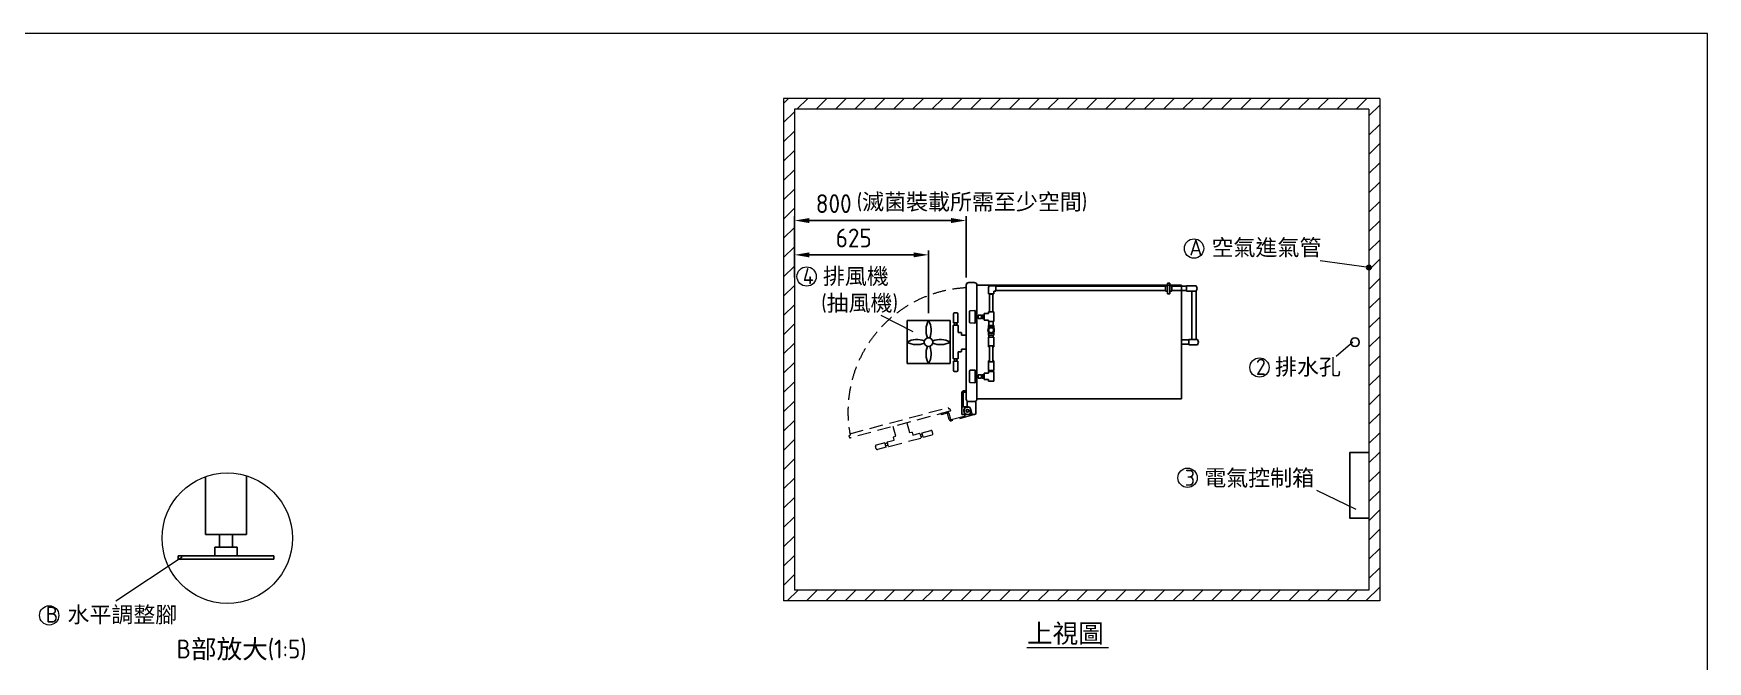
# Model space of a CAD drawing. Header units: millimetres. Extents: x 12914 to 24634, y 52 to 8292.
# Drawn here: x 16838 to 24634, y 5367 to 8292 of the extents above; entities that cross this region are included whole.
import ezdxf

# ---------------------------------------------------------------- set-up
doc = ezdxf.new("R2010")
doc.units = ezdxf.units.MM
doc.linetypes.add('HIDDEN', pattern=[9.525, 6.35, -3.175])
doc.layers.get('0').update_dxf_attribs({"lineweight": 25})
for name, color, linetype, lineweight in [('D', 3, 'Continuous', 13), ('F', 7, 'Continuous', 15), ('H', 2, 'HIDDEN', 15), ('S', 4, 'Continuous', 15)]:
    doc.layers.add(name, color=color, linetype=linetype, lineweight=lineweight)
doc.styles.get("Standard").update_dxf_attribs({"font": 'KAIU.TTF'})
doc.styles.add('STU25', font='isocp2.shx')
doc.dimstyles.new('STU25', dxfattribs={"dimscale": 35, "dimtxt": 2.5, "dimasz": 2, "dimexe": 0.6, "dimexo": 1, "dimgap": 1, "dimtad": 1, "dimdsep": 46, "dimtxsty": 'STU25', "dimcen": 2, "dimazin": 2, "dimtfac": 1, "dimtmove": 0, "dimatfit": 3, "dimfxl": 0, "dimtolj": 1, "dimtzin": 0, "dimarcsym": 0})

# ---------------------------------------------------------------- blocks, each defined once
blk = doc.blocks.new('*D8')
at = {"layer": 'D', "color": 0, "lineweight": -2}
for p, q in [((20381.8, 7155.4), (20381.8, 7441.9)), ((21111.8, 7420.9), (20451.8, 7420.9)), ((21181.8, 7155.4), (21181.8, 7441.9))]:
    blk.add_line(p, q, dxfattribs=at)
at = {"layer": 'D', "color": 0}
for points in [[(20451.8, 7432.6), (20451.8, 7409.2), (20381.8, 7420.9)], [(21111.8, 7409.2), (21111.8, 7432.6), (21181.8, 7420.9)]]:
    blk.add_solid(points, dxfattribs=at)
at = {"layer": 'Defpoints', "color": 0}
for p in [(20381.8, 7420.9), (20381.8, 7120.4), (21181.8, 7120.4)]:
    blk.add_point(p, dxfattribs=at)
at = {"layer": 'D', "color": 0, "insert": (20565, 7499.6), "char_height": 87.5, "attachment_point": 5, "style": 'STU25'}
blk.add_mtext('\\A1;{\\Fisocp2.shx;800}', dxfattribs=at)
blk = doc.blocks.new('*D9')
at = {"layer": 'D', "color": 0, "linetype": 'Continuous', "lineweight": -2}
for p, q in [((20381.8, 7185.4), (20381.8, 7282)), ((20936.8, 7261), (20451.8, 7261)), ((21006.8, 6989.9), (21006.8, 7282))]:
    blk.add_line(p, q, dxfattribs=at)
at = {"layer": 'D', "color": 0}
for points in [[(20451.8, 7272.6), (20451.8, 7249.3), (20381.8, 7261)], [(20936.8, 7249.3), (20936.8, 7272.6), (21006.8, 7261)]]:
    blk.add_solid(points, dxfattribs=at)
at = {"layer": 'Defpoints', "color": 0}
for p in [(20381.8, 7261), (20381.8, 7150.4), (21006.8, 6954.9)]:
    blk.add_point(p, dxfattribs=at)
at = {"layer": 'D', "color": 0, "insert": (20658.1, 7339.7), "char_height": 87.5, "attachment_point": 5, "style": 'STU25'}
blk.add_mtext('\\A1;625', dxfattribs=at)

msp = doc.modelspace()

# ---------------------------------------------------------------- hatches: boundary and pattern name
msp.add_hatch(color=256).paths.add_polyline_path([(23068.327, 7202.018, 1), (23046.805, 7202.018, 1)])
at = {"layer": 'H', "linetype": 'HIDDEN', "ltscale": 5}
h = msp.add_hatch(dxfattribs=at)
h.set_pattern_fill('ANSI31', color=256, scale=20, style=0)
h.set_pattern_definition([(45, (13176.666, 93.154), (-44.90128, 44.90128), [])])
h.paths.add_polyline_path([(20331.816, 7988.888), (20331.816, 5648.888), (23107.566, 5648.888), (23107.566, 7988.888)])
h.paths.add_polyline_path([(20381.816, 5698.888), (20381.816, 7938.888), (23057.566, 7938.888), (23057.566, 5698.888)], flags=16)

# ---------------------------------------------------------------- linework, layer by layer
for p, q in [((21181.819, 7107.388), (21181.819, 7120.388)), ((21181.819, 7107.388), (21181.819, 6589.388)), ((21193.819, 7132.388), (21219.819, 7132.388)), ((21231.819, 7119.888), (21231.819, 6973.888)), ((21231.819, 6970.888), (21231.819, 6696.388)), ((22219.499, 6864.888), (22184.569, 6864.888)), ((22184.569, 6844.888), (22219.499, 6844.888)), ((21231.819, 6693.388), (21231.819, 6589.888)), ((21186.819, 6577.388), (21186.819, 6557.424)), ((21186.819, 6577.388), (21226.819, 6577.388)), ((21186.819, 6557.424), (21186.819, 6554.998)), ((21193.819, 6577.388), (21219.819, 6577.388)), ((21226.819, 6577.388), (21226.819, 6523.424)), ((21226.819, 6557.424), (21226.819, 6523.424)), ((21171.819, 6533.424), (21171.819, 6536.424)), ((21171.819, 6532.924), (21171.819, 6536.424)), ((21220.819, 6517.424), (21187.819, 6517.424))]:
    msp.add_line(p, q)
at = {"linetype": 'Continuous'}
for p, q in [((21231.819, 7119.888), (22184.569, 7119.888)), ((21285.41, 7107.388), (21285.41, 7079.19)), ((21320.41, 7117.388), (21295.41, 7117.388)), ((21320.41, 7092.388), (21320.41, 7117.388)), ((21320.41, 7094.888), (21320.41, 7114.888)), ((22109.901, 7114.888), (21320.41, 7114.888)), ((22109.901, 7094.888), (21320.41, 7094.888)), ((22109.901, 7117.388), (22109.901, 7092.388)), ((22119.901, 7117.388), (22109.901, 7117.388)), ((22129.901, 7129.888), (22119.901, 7129.888)), ((22119.901, 7079.888), (22119.901, 7129.888)), ((22119.901, 7117.388), (22119.901, 7092.388)), ((22129.901, 7079.888), (22129.901, 7129.888)), ((22139.901, 7117.388), (22129.901, 7117.388)), ((22129.901, 7117.388), (22129.901, 7092.388)), ((22139.901, 7117.388), (22139.901, 7092.388)), ((22207.757, 7114.888), (22139.901, 7114.888)), ((22207.757, 7094.888), (22139.901, 7094.888)), ((22184.569, 6844.888), (22184.569, 7119.888)), ((22253.256, 7117.388), (22207.757, 7117.388)), ((22207.757, 7117.388), (22207.757, 7092.388)), ((22258.256, 7104.888), (22253.256, 7117.388)), ((22253.256, 7092.388), (22258.256, 7104.888)), ((21310.41, 7079.19), (21285.41, 7079.19)), ((21290.41, 7077.388), (21305.41, 7077.388)), ((21290.41, 7077.388), (21290.41, 6994.888)), ((21305.41, 7077.388), (21305.41, 6994.888)), ((21320.41, 7092.388), (21310.41, 7092.388)), ((21310.41, 7079.19), (21310.41, 7092.388)), ((22119.901, 7092.388), (22109.901, 7092.388)), ((22129.901, 7079.888), (22119.901, 7079.888)), ((22139.901, 7092.388), (22129.901, 7092.388)), ((22207.757, 7092.388), (22253.256, 7092.388)), ((22232.954, 6867.388), (22232.954, 7092.388)), ((22252.954, 6867.388), (22252.954, 7092.388)), ((20906.816, 6954.888), (20906.816, 6754.888)), ((21106.816, 6954.888), (20906.816, 6954.888)), ((21106.816, 6954.888), (21106.816, 6754.888)), ((21122.356, 6944.403), (21122.356, 6986.61)), ((21122.356, 6944.403), (21143.356, 6944.403)), ((21127.356, 6991.61), (21138.356, 6991.61)), ((21128.106, 6933.638), (21128.106, 6944.403)), ((21137.606, 6933.638), (21137.606, 6944.403)), ((21143.356, 6944.403), (21143.356, 6986.61)), ((21222.955, 6973.888), (21238.253, 6973.888)), ((21222.955, 6970.888), (21238.253, 6970.888)), ((21252.671, 6979.888), (21238.253, 6979.888)), ((21238.253, 6979.888), (21238.253, 6964.888)), ((21238.253, 6964.888), (21252.671, 6964.888)), ((21252.671, 6964.888), (21252.671, 6979.888)), ((21252.671, 6977.888), (21257.019, 6977.888)), ((21252.671, 6966.888), (21257.019, 6966.888)), ((21263.733, 6979.888), (21257.019, 6979.888)), ((21257.019, 6964.888), (21257.019, 6979.888)), ((21257.019, 6964.888), (21263.733, 6964.888)), ((21263.733, 6964.888), (21263.733, 6979.888)), ((21263.733, 6977.888), (21265.41, 6977.888)), ((21263.733, 6966.888), (21265.41, 6966.888)), ((21265.41, 6957.388), (21265.41, 6987.388)), ((21265.41, 6987.388), (21285.41, 6987.388)), ((21265.41, 6962.388), (21265.41, 6982.388)), ((21265.41, 6957.388), (21285.41, 6957.388)), ((21310.41, 6994.888), (21285.41, 6994.888)), ((21285.41, 6987.388), (21285.41, 6994.888)), ((21285.41, 6957.388), (21285.41, 6949.888)), ((21310.41, 6949.888), (21285.41, 6949.888)), ((21287.91, 6949.888), (21287.91, 6932.388)), ((21307.91, 6949.888), (21307.91, 6932.388)), ((21310.41, 6949.888), (21310.41, 6994.888)), ((21122.856, 6933.638), (21121.356, 6932.138)), ((21121.356, 6932.138), (21121.356, 6777.638)), ((21122.856, 6933.638), (21142.856, 6933.638)), ((21142.856, 6933.638), (21144.356, 6932.138)), ((21144.356, 6932.138), (21144.356, 6899.888)), ((21144.356, 6899.888), (21157.856, 6899.888)), ((21159.356, 6898.388), (21157.856, 6899.888)), ((21159.356, 6898.388), (21159.356, 6887.388)), ((21159.356, 6887.388), (21181.819, 6887.388)), ((21285.41, 6932.388), (21285.41, 6918.179)), ((21285.41, 6932.388), (21310.41, 6932.388)), ((21285.41, 6887.388), (21285.41, 6901.596)), ((21285.41, 6887.388), (21310.41, 6887.388)), ((21310.41, 6877.388), (21285.41, 6877.388)), ((21285.41, 6877.388), (21285.41, 6832.388)), ((21287.91, 6877.388), (21287.91, 6887.388)), ((21307.91, 6877.388), (21307.91, 6887.388)), ((21310.41, 6918.179), (21310.41, 6932.388)), ((21310.41, 6887.388), (21310.41, 6901.596)), ((21310.41, 6877.388), (21310.41, 6832.388)), ((22259.499, 6867.388), (22219.499, 6867.388)), ((22219.499, 6867.388), (22219.499, 6842.388)), ((22219.499, 6844.888), (22219.499, 6864.888)), ((22264.499, 6854.888), (22259.499, 6867.388)), ((21144.356, 6809.888), (21144.356, 6777.638)), ((21157.856, 6809.888), (21144.356, 6809.888)), ((21157.856, 6809.888), (21159.356, 6811.388)), ((21181.819, 6822.388), (21159.356, 6822.388)), ((21159.356, 6822.388), (21159.356, 6811.388)), ((21290.41, 6832.388), (21285.41, 6832.388)), ((21290.41, 6837.388), (21290.41, 6762.388)), ((21290.41, 6837.388), (21305.41, 6837.388)), ((21305.41, 6837.388), (21305.41, 6762.388)), ((21310.41, 6832.388), (21305.41, 6832.388)), ((22184.569, 6844.888), (22184.569, 6589.888)), ((22219.499, 6842.388), (22259.499, 6842.388)), ((22259.499, 6842.388), (22264.499, 6854.888)), ((21106.816, 6754.888), (20906.816, 6754.888)), ((21122.856, 6776.138), (21121.356, 6777.638)), ((21122.356, 6765.372), (21122.356, 6723.166)), ((21122.356, 6765.372), (21143.356, 6765.372)), ((21142.856, 6776.138), (21122.856, 6776.138)), ((21127.356, 6718.166), (21138.356, 6718.166)), ((21128.106, 6776.138), (21128.106, 6765.372)), ((21137.606, 6776.138), (21137.606, 6765.372)), ((21142.856, 6776.138), (21144.356, 6777.638)), ((21143.356, 6765.372), (21143.356, 6723.166)), ((21265.41, 6709.888), (21285.41, 6709.888)), ((21265.41, 6679.888), (21265.41, 6709.888)), ((21265.41, 6684.888), (21265.41, 6704.888)), ((21285.41, 6767.388), (21290.41, 6767.388)), ((21285.41, 6767.388), (21285.41, 6722.388)), ((21285.41, 6722.388), (21310.41, 6722.388)), ((21285.41, 6709.888), (21285.41, 6717.388)), ((21310.41, 6717.388), (21285.41, 6717.388)), ((21287.91, 6722.388), (21287.91, 6717.388)), ((21290.41, 6762.388), (21305.41, 6762.388)), ((21305.41, 6767.388), (21310.41, 6767.388)), ((21307.91, 6722.388), (21307.91, 6717.388)), ((21310.41, 6722.388), (21310.41, 6767.388)), ((21310.41, 6672.388), (21310.41, 6717.388)), ((21222.955, 6696.388), (21238.253, 6696.388)), ((21222.955, 6693.388), (21238.253, 6693.388)), ((21252.671, 6702.388), (21238.253, 6702.388)), ((21238.253, 6702.388), (21238.253, 6687.388)), ((21238.253, 6687.388), (21252.671, 6687.388)), ((21252.671, 6687.388), (21252.671, 6702.388)), ((21252.671, 6700.388), (21257.019, 6700.388)), ((21252.671, 6689.388), (21257.019, 6689.388)), ((21263.733, 6702.388), (21257.019, 6702.388)), ((21257.019, 6687.388), (21257.019, 6702.388)), ((21257.019, 6687.388), (21263.733, 6687.388)), ((21263.733, 6687.388), (21263.733, 6702.388)), ((21263.733, 6700.388), (21265.41, 6700.388)), ((21263.733, 6689.388), (21265.41, 6689.388)), ((21265.41, 6679.888), (21285.41, 6679.888)), ((21285.41, 6679.888), (21285.41, 6672.388)), ((21310.41, 6672.388), (21285.41, 6672.388)), ((21231.819, 6589.888), (22184.569, 6589.888)), ((17639.903, 5959.069), (17639.903, 6227.894)), ((17829.903, 6231.869), (17829.903, 5959.069)), ((17829.903, 5959.069), (17639.903, 5959.069)), ((17704.903, 5959.069), (17704.903, 5899.069)), ((17764.903, 5899.069), (17764.903, 5959.069)), ((17512.403, 5859.069), (17957.403, 5859.069)), ((17512.403, 5844.069), (17512.403, 5859.069)), ((17682.942, 5899.069), (17786.865, 5899.069)), ((17682.942, 5859.069), (17682.942, 5899.069)), ((17786.865, 5899.069), (17786.865, 5859.069)), ((17957.403, 5859.069), (17957.403, 5844.069)), ((17957.403, 5844.069), (17512.403, 5844.069))]:
    msp.add_line(p, q, dxfattribs=at)
at = {"color": 7, "linetype": 'Continuous'}
for p, q in [((21197.955, 6998.905), (21197.955, 6945.87)), ((21222.429, 7002.086), (21199.85, 7000.903)), ((21222.429, 6942.689), (21199.85, 6943.873)), ((21222.955, 6943.189), (21222.955, 7001.587)), ((21197.955, 6721.405), (21197.955, 6668.37)), ((21222.429, 6724.586), (21199.85, 6723.403)), ((21222.955, 6665.689), (21222.955, 6724.087)), ((21222.429, 6665.189), (21199.85, 6666.373))]:
    msp.add_line(p, q, dxfattribs=at)
at = {"ltscale": 10}
for p, q in [((21169.819, 6627.424), (21181.819, 6627.424)), ((21161.819, 6517.424), (21161.819, 6619.424)), ((21191.819, 6552.424), (21161.819, 6552.424)), ((21167.819, 6619.424), (21167.819, 6552.424)), ((21181.819, 6621.424), (21169.819, 6621.424)), ((21161.819, 6517.424), (21191.819, 6517.424)), ((21201.819, 6527.424), (21201.819, 6542.424))]:
    msp.add_line(p, q, dxfattribs=at)
at = {"linetype": 'Continuous'}
msp.add_lwpolyline([(23057.566, 6339.931), (22967.968, 6339.931), (22967.968, 6035.242), (23057.566, 6035.242)], dxfattribs=at)
for centre, radius in [((23057.566, 7202.018), 10.761), ((21006.816, 6854.888), 20), ((21006.816, 6854.888), 20), ((21006.816, 6854.888), 20), ((21006.816, 6854.888), 20), ((22992.566, 6854.888), 20), ((21187.819, 6534.924), 6.45)]:
    msp.add_circle(centre, radius)
for radius in [15, 11.88]:
    msp.add_circle((21297.91, 6909.888), radius, dxfattribs=at)
for centre, radius, start, end in [((21193.819, 7120.388), 12, 90, 180), ((21219.819, 7120.388), 12, 0, 90), ((21087.84, 6909.012), 93.11, 150.4818019, 201.9770324), ((20925.792, 6909.012), 93.11, 338.0229676, 29.5181981), ((20952.691, 6773.863), 93.11, 68.0229676, 119.5181981), ((21060.941, 6773.863), 93.11, 60.4818019, 111.9770324), ((20952.691, 6935.912), 93.11, 240.4818019, 291.9770324), ((21087.84, 6800.763), 93.11, 158.0229676, 209.5181981), ((20925.792, 6800.763), 93.11, 330.4818019, 21.9770324), ((21060.941, 6935.912), 93.11, 248.0229676, 299.5181981), ((21187.819, 6536.424), 16, 102.1531975, 180), ((21193.819, 6589.388), 12, 180, 270), ((21183.819, 6554.998), 3, 282.1531975, 0), ((21219.819, 6589.388), 12, 270, 0), ((21187.819, 6533.424), 16, 180, 270), ((21220.819, 6523.424), 6, 270, 0)]:
    msp.add_arc(centre, radius, start, end)
for centre, radius, start, end in [((21295.41, 7107.388), 10, 90, 180), ((21127.356, 6986.61), 5, 90, 180), ((21138.356, 6986.61), 5, 0, 90), ((21127.356, 6723.166), 5, 180, 270), ((21138.356, 6723.166), 5, 270, 0)]:
    msp.add_arc(centre, radius, start, end, dxfattribs=at)
at = {"color": 7, "linetype": 'Continuous'}
for centre, radius, start, end in [((21199.955, 6998.905), 2, 93, 180), ((21199.955, 6945.87), 2, 180, 267), ((21222.455, 7001.587), 0.5, 0, 93), ((21222.455, 6943.189), 0.5, 267, 0), ((21199.955, 6721.405), 2, 93, 180), ((21222.455, 6724.087), 0.5, 0, 93), ((21199.955, 6668.37), 2, 180, 267), ((21222.455, 6665.689), 0.5, 267, 0)]:
    msp.add_arc(centre, radius, start, end, dxfattribs=at)
at = {"ltscale": 10}
for centre, radius, start, end in [((21169.819, 6619.424), 8, 90, 180), ((21169.819, 6619.424), 2, 90, 180), ((21191.819, 6542.424), 10, 0, 90), ((21191.819, 6527.424), 10, 270, 0)]:
    msp.add_arc(centre, radius, start, end, dxfattribs=at)
at = {"layer": 'D'}
for p, q in [((23057.566, 7202.018), (22830.869, 7233.481)), ((20783.932, 6979.619), (20933.387, 6904.639)), ((22813.177, 6165.787), (22997.027, 6076.849)), ((21465.002, 5431.754), (21844.659, 5431.754))]:
    msp.add_line(p, q, dxfattribs=at)
at = {"layer": 'D', "linetype": 'Continuous'}
for p, q in [((22983.131, 6854.888), (22904.331, 6786.891)), ((17530.339, 5852.769), (17222.294, 5648.429))]:
    msp.add_line(p, q, dxfattribs=at)
at = {"layer": 'D'}
for centre, radius in [((22242.815, 7290.382), 45), ((20438.853, 7160.079), 45), ((22547.687, 6736.321), 45), ((17740.938, 5941.456), 303.734), ((22212.731, 6222.717), 45), ((16911.569, 5581.85), 45)]:
    msp.add_circle(centre, radius, dxfattribs=at)
at = {"layer": 'F', "color": 6}
msp.add_lwpolyline([(12914.167, 8292.124), (12914.167, 52.124), (24634.167, 52.124), (24634.167, 8292.124)], close=True, dxfattribs=at)
msp.add_lwpolyline([(12914.167, 8292.124), (12914.167, 52.124), (24634.167, 52.124), (24634.167, 8292.124)], close=True, dxfattribs=at)
at = {"layer": 'H', "ltscale": 10}
for p, q in [((20640.481, 6427.605), (21097.364, 6550.027)), ((21097.364, 6550.027), (21099.696, 6543.405)), ((21191.44, 6550.388), (21176.951, 6546.506)), ((21106.146, 6532.71), (20641.535, 6408.218)), ((20905.233, 6478.875), (20917.517, 6433.029)), ((21091.622, 6528.818), (21064.576, 6521.571)), ((21064.576, 6521.571), (21066.129, 6515.775)), ((21093.175, 6523.022), (21066.129, 6515.775)), ((21103.13, 6493.596), (21095.624, 6521.608)), ((21099.696, 6543.405), (21104.972, 6544.818)), ((21101.42, 6523.161), (21108.926, 6495.149)), ((21106.196, 6544.111), (21104.972, 6544.818)), ((21106.196, 6544.111), (21108.267, 6536.384)), ((21111.375, 6493.735), (21176.092, 6511.076)), ((21211.452, 6514.339), (21112.928, 6487.939)), ((21169.88, 6534.258), (21177.645, 6505.28)), ((21211.452, 6514.339), (21203.688, 6543.317)), ((20635.791, 6418.066), (20636.498, 6419.291)), ((20635.791, 6418.066), (20637.861, 6410.339)), ((20636.498, 6419.291), (20641.773, 6420.705)), ((20640.481, 6427.605), (20641.773, 6420.705)), ((20815.389, 6390.135), (20846.541, 6398.482)), ((20821.342, 6367.918), (20970.578, 6407.906)), ((20854.732, 6416.206), (20842.448, 6462.052)), ((20844.107, 6413.359), (20843.046, 6411.522)), ((20846.541, 6398.482), (20843.046, 6411.522)), ((20844.107, 6413.359), (20854.732, 6416.206)), ((20917.517, 6433.029), (20928.143, 6435.876)), ((20929.98, 6434.815), (20928.143, 6435.876)), ((20929.98, 6434.815), (20933.474, 6421.775)), ((20933.474, 6421.775), (20964.625, 6430.122)), ((20966.462, 6429.062), (20964.625, 6430.122)), ((20966.462, 6429.062), (20971.638, 6409.743)), ((20967.821, 6423.99), (20978.22, 6426.777)), ((20970.28, 6414.814), (20980.678, 6417.601)), ((20971.638, 6409.743), (20970.578, 6407.906)), ((20976.731, 6432.331), (21017.5, 6443.255)), ((20982.167, 6412.046), (20976.731, 6432.331)), ((20982.167, 6412.046), (21022.935, 6422.97)), ((21026.47, 6429.094), (21023.623, 6439.719)), ((20762.344, 6358.321), (20759.497, 6368.947)), ((20803.801, 6385.994), (20763.032, 6375.07)), ((20809.236, 6365.71), (20768.467, 6354.786)), ((20809.236, 6365.71), (20803.801, 6385.994)), ((20815.688, 6383.226), (20805.289, 6380.44)), ((20818.146, 6374.05), (20807.748, 6371.264)), ((20814.329, 6388.298), (20815.389, 6390.135)), ((20819.505, 6368.979), (20814.329, 6388.298)), ((20819.505, 6368.979), (20821.342, 6367.918))]:
    msp.add_line(p, q, dxfattribs=at)
msp.add_circle((21187.819, 6534.924), 6.4, dxfattribs=at)
msp.add_circle((21187.819, 6534.924), 6.4, dxfattribs=at)
for centre, radius, start, end in [((21208.862, 6530.417), 577.604, 92.6834683, 190.949507), ((21194.029, 6540.729), 10, 15, 105), ((21093.692, 6521.09), 8, 15, 105), ((21093.692, 6521.09), 2, 15, 105), ((21110.857, 6495.667), 8, 195, 285), ((21105.369, 6535.607), 3, 285, 15), ((21110.857, 6495.667), 2, 195, 285), ((21179.54, 6536.846), 10, 105, 195), ((20640.759, 6411.115), 3, 195, 285), ((21018.794, 6438.425), 5, 15, 105), ((21021.641, 6427.8), 5, 285, 15), ((20764.326, 6370.241), 5, 105, 195), ((20767.173, 6359.616), 5, 195, 285)]:
    msp.add_arc(centre, radius, start, end, dxfattribs=at)
at = {"layer": 'S', "linetype": 'Continuous'}
for p, q in [((23107.566, 7988.888), (20331.816, 7988.888)), ((20331.816, 7988.888), (20331.816, 5648.888)), ((23107.566, 7988.888), (23107.566, 5648.888)), ((20381.816, 7938.888), (20381.816, 5698.888)), ((23057.566, 7938.888), (20381.816, 7938.888)), ((23057.566, 7938.888), (23057.566, 5698.888)), ((23057.566, 5698.888), (20381.816, 5698.888)), ((23107.566, 5648.888), (20331.816, 5648.888))]:
    msp.add_line(p, q, dxfattribs=at)

# ---------------------------------------------------------------- texts
at = {"layer": 'D', "color": 11, "attachment_point": 1}
for s, insert, char_height in [('{\\Fisocp2.shx;\\C3;(\\f標楷體|b0|i0|c136|p65;滅菌裝載所需至少空間\\Fisocp2.shx;)}', (20672.23, 7545.841), 75), ('{\\Fisocp2.shx;\\C3;A \\f標楷體|b0|i0|c136|p65;空氣進氣管}', (22221.099, 7333.025), 75), ('{\\Fisocp2.shx;\\C3;2 \\f標楷體|b0|i0|c136|p65;排水孔}', (22531.087, 6776.862), 75), ('{\\Fisocp2.shx;\\C3;3 \\f標楷體|b0|i0|c136|p65;電氣控制箱}', (22200.232, 6260.127), 75), ('上視圖', (21464.836, 5541.756), 87.5), ('{\\Fisocp2.shx;B}部放大{\\Fisocp2.shx;(1:5)}', (17504.745, 5468.864), 87.5)]:
    msp.add_mtext(s, dxfattribs=dict(at, insert=insert, char_height=char_height))
at = {"layer": 'D', "color": 11, "char_height": 75, "attachment_point": 1, "style": 'STU25'}
for s, insert in [('{\\C3;4 \\f標楷體|b0|i0|c136|p65;排風機\\P\\Fisocp2.shx;  (\\f標楷體|b0|i0|c136|p65;抽風機\\Fisocp2.shx;)}', (20421.204, 7199.241)), ('{\\C3;B \\f標楷體|b0|i0|c136|p65;水平調整腳}', (16896.108, 5623.09))]:
    msp.add_mtext(s, dxfattribs=dict(at, insert=insert))

# ---------------------------------------------------------------- dimensions: what is measured, and where the dimension line sits
at = {"layer": 'D'}
dim = msp.add_linear_dim(base=(20381.816, 7420.884), p1=(21181.819, 7120.388), p2=(20381.816, 7120.388), text='{\\Fisocp2.shx;800}', dimstyle='STU25', dxfattribs=at)
dim.commit()
dim.dimension.update_dxf_attribs({"geometry": '*D8', "text_midpoint": (20564.973, 7420.884), "dimtype": 160})
at = {"layer": 'D', "linetype": 'Continuous'}
dim = msp.add_linear_dim(base=(20381.816, 7260.969), p1=(21006.816, 6954.888), p2=(20381.816, 7150.388), dimstyle='STU25', dxfattribs=at)
dim.commit()
dim.dimension.update_dxf_attribs({"geometry": '*D9', "text_midpoint": (20658.058, 7260.969), "dimtype": 160})

doc.saveas('drawing.dxf')
